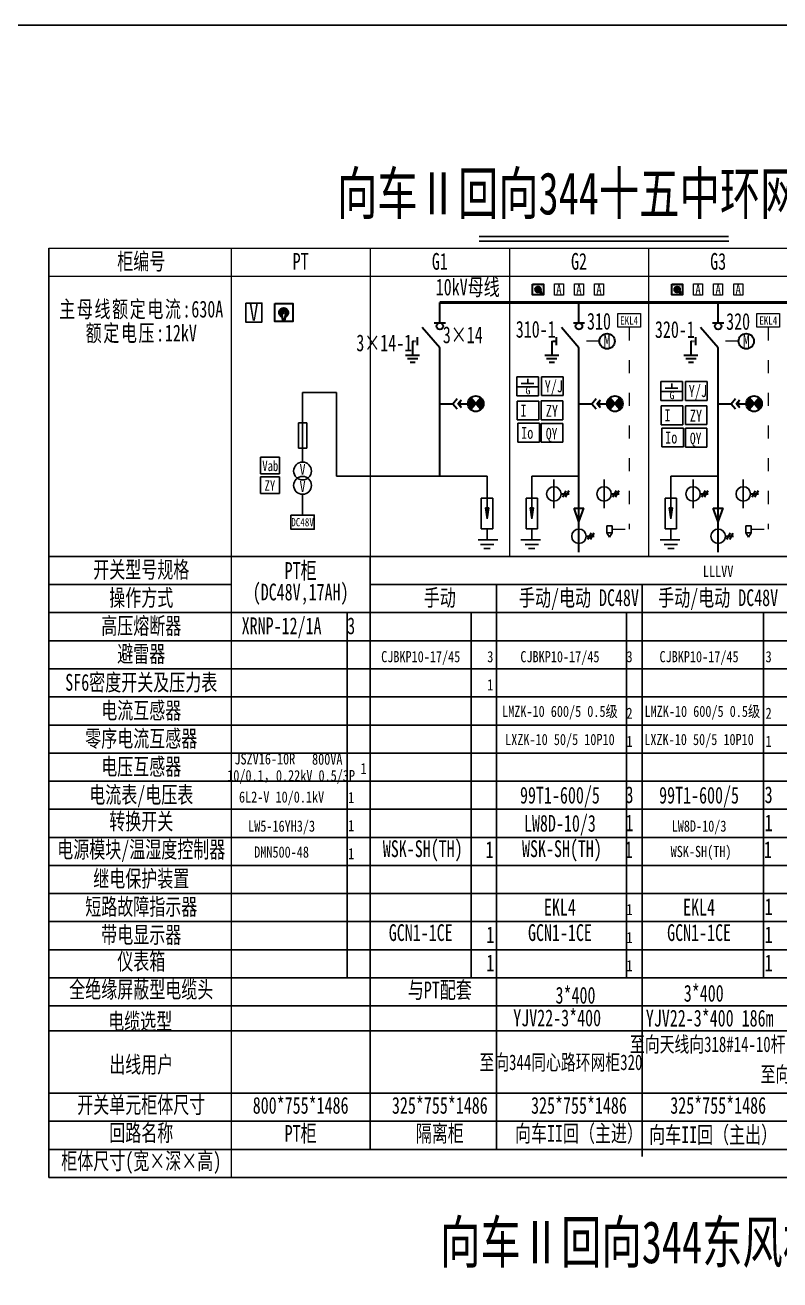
# Model space of a CAD drawing. Extents: x 613 to 1935, y 525 to 1195.
# Drawn here: x 1095.3 to 1256.1, y 928.2 to 1195.3 of the extents above; entities that cross this region are included whole.
import ezdxf
from ezdxf.enums import TextEntityAlignment as Align

# ---------------------------------------------------------------- set-up
doc = ezdxf.new("R2010")
doc.units = 0
doc.header["$LTSCALE"] = 0.774411
doc.linetypes.add('ACAD_ISO03W100', pattern=[30, 12, -18])
doc.linetypes.add('HIDDEN', pattern=[0.375, 0.25, -0.125])
doc.layers.get('0').update_dxf_attribs({"linetype": 'CONTINUOUS'})
for name, color, linetype in [('1', 7, 'CONTINUOUS'), ('2', 2, 'CONTINUOUS'), ('4', 6, 'CONTINUOUS'), ('TEXT', 3, 'CONTINUOUS')]:
    doc.layers.add(name, color=color, linetype=linetype)
for name, color, linetype, lineweight in [('粗实线', 7, 'CONTINUOUS', 30), ('细实线', 5, 'CONTINUOUS', 15), ('细室线', 4, 'CONTINUOUS', 9), ('虚线', 3, 'ACAD_ISO03W100', 15)]:
    doc.layers.add(name, color=color, linetype=linetype, lineweight=lineweight)
doc.styles.add('DXFS', font='', dxfattribs={"width": 0.7})
doc.styles.add('HZ', font='')
doc.styles.add('宋体', font='')
doc.styles.get('DXFS').set_extended_font_data('FangSong_GB2312')
doc.styles.get('HZ').set_extended_font_data('SimSun')
doc.styles.get('宋体').set_extended_font_data('SimSun')

# ---------------------------------------------------------------- blocks, each defined once
blk = doc.blocks.new('转换开关')
at = {"layer": '粗实线', "color": 0, "lineweight": 35}
for p, q in [((811715.2, -21652.7), (811740.9, -21669.7)), ((811728.1, -21639.8), (811744.9, -21665.3))]:
    blk.add_line(p, q, dxfattribs=at)
at = {"layer": '粗实线'}
blk.add_lwpolyline([(811687.3, -21611.9), (811756, -21611.9), (811756, -21680.6), (811687.3, -21680.6)], close=True, dxfattribs=at)
at = {"layer": '粗实线', "color": 0, "lineweight": 35}
blk.add_circle((811721.7, -21646.3), 2.53, dxfattribs=at)
for centre, radius, start, end in [((811721.7, -21646.3), 17.3, 334.48905, 295.40185), ((811721.7, -21646.3), 9.12, 21.78783, 248.01793), ((811743, -21667.6), 2.99, 223.98789, 49.96525)]:
    blk.add_arc(centre, radius, start, end, dxfattribs=at)
at = {"layer": '粗实线', "style": '宋体', "width": 0.8}
for s, p in [('就地', (811699, -21624.7)), ('远方', (811744.3, -21624.7))]:
    blk.add_text(s, height=8.26, dxfattribs=at).set_placement(p, align=Align.CENTER)
blk = doc.blocks.new('接地刀')
at = {"layer": '粗实线', "color": 0}
for p, q in [((15520.7, 53827.3), (15520.7, 53739.4)), ((15476.6, 53739.4), (15564.8, 53739.4)), ((15487.9, 53718.6), (15553.5, 53718.6)), ((15504.4, 53693.8), (15537.2, 53693.8))]:
    blk.add_line(p, q, dxfattribs=at)
at = {"layer": '粗实线', "color": 0, "linetype": 'HIDDEN'}
blk.add_line((15520.7, 53827.3), (15549.2, 53827.3), dxfattribs=at)
at = {"layer": '粗实线'}
blk.add_line((15549.2, 53852.9), (15549.2, 53801.7), dxfattribs=at)
blk = doc.blocks.new('带电显示器')
at = {"layer": '粗实线', "lineweight": -3}
blk.add_hatch(color=256, dxfattribs=at).paths.add_polyline_path([(15819.9, 53429.7), (15829.4, 53454.5), (15808.6, 53429.7), (15829.4, 53404.8)])
at = {"layer": '粗实线'}
h = blk.add_hatch(color=256, dxfattribs=at)
h.paths.add_polyline_path([(15955.4, 53467.6, -0.220516), (15972.9, 53429.7, -0.220516), (15955.4, 53391.7), (15923.2, 53429.7)])
h.paths.add_polyline_path([(15891.1, 53391.7, -0.220516), (15873.5, 53429.7, -0.220516), (15891.1, 53467.6), (15923.2, 53429.7)])
for p, q in [((15694.2, 53429.7), (15776.4, 53429.7)), ((15776.4, 53429.7), (15804.3, 53462.9)), ((15776.4, 53429.7), (15804.3, 53396.4)), ((15808.6, 53429.7), (15829.4, 53454.5)), ((15808.6, 53429.7), (15829.4, 53404.8)), ((15808.6, 53429.7), (15876.2, 53429.7)), ((15955.4, 53391.7), (15891.1, 53467.6)), ((15955.4, 53467.6), (15891.1, 53391.7))]:
    blk.add_line(p, q, dxfattribs=at)
at = {"layer": '粗实线', "lineweight": -3}
for p, q in [((15808.6, 53429.7), (15816.2, 53429.7)), ((15819.9, 53429.7), (15829.4, 53454.5)), ((15819.9, 53429.7), (15829.4, 53404.8))]:
    blk.add_line(p, q, dxfattribs=at)
at = {"layer": '粗实线'}
blk.add_circle((15923.2, 53429.7), 49.7, dxfattribs=at)

msp = doc.modelspace()

# ---------------------------------------------------------------- hatches: boundary and pattern name
at = {"layer": 'TEXT'}
for points in [[(1193.76, 1090.15), (1194.12, 1092.54), (1193.76, 1092.54), (1193.4, 1092.54)], [(1203.28, 1090.15), (1202.92, 1092.54), (1203.28, 1092.54), (1203.64, 1092.54)], [(1232.92, 1090.15), (1232.56, 1092.54), (1232.92, 1092.54), (1233.28, 1092.54)]]:
    msp.add_hatch(color=0, dxfattribs=at).paths.add_polyline_path(points)

# ---------------------------------------------------------------- linework, layer by layer
at = {"color": 0}
for p, q in [((1192.1, 1150.27), (1245.22, 1150.27)), ((1100.43, 1147.77), (1100.43, 949.98)), ((1204.71, 1120.4), (1200.11, 1120.4)), ((1200.11, 1120.4), (1200.11, 1116.39)), ((1202.43, 1119.98), (1202.43, 1118.98)), ((1204.71, 1116.39), (1204.71, 1120.4)), ((1205.34, 1120.41), (1205.34, 1116.4)), ((1209.94, 1120.41), (1205.34, 1120.41)), ((1209.94, 1116.4), (1209.94, 1120.41)), ((1235.4, 1119.39), (1230.79, 1119.39)), ((1230.79, 1119.39), (1230.79, 1115.38)), ((1235.4, 1115.38), (1235.4, 1119.39)), ((1236.02, 1119.39), (1236.02, 1115.38)), ((1240.62, 1119.39), (1236.02, 1119.39)), ((1240.62, 1115.38), (1240.62, 1119.39)), ((1154.46, 1117.08), (1161.67, 1117.08)), ((1154.46, 1117.08), (1154.46, 1102.26)), ((1161.67, 1117.08), (1161.67, 1099.23)), ((1204.71, 1118.29), (1200.11, 1118.29)), ((1201.04, 1118.98), (1203.7, 1118.98)), ((1235.4, 1117.27), (1230.79, 1117.27)), ((1231.72, 1117.96), (1234.38, 1117.96)), ((1233.12, 1118.96), (1233.12, 1117.96)), ((1200.11, 1116.39), (1204.71, 1116.39)), ((1200.17, 1115.25), (1200.17, 1111.24)), ((1204.77, 1115.25), (1200.17, 1115.25)), ((1204.77, 1111.24), (1204.77, 1115.25)), ((1205.32, 1115.28), (1205.32, 1111.27)), ((1209.93, 1115.28), (1205.32, 1115.28)), ((1205.34, 1116.4), (1209.94, 1116.4)), ((1209.93, 1111.27), (1209.93, 1115.28)), ((1230.79, 1115.38), (1235.4, 1115.38)), ((1230.85, 1114.23), (1230.85, 1110.22)), ((1235.45, 1114.23), (1230.85, 1114.23)), ((1235.45, 1110.22), (1235.45, 1114.23)), ((1236.01, 1114.26), (1236.01, 1110.25)), ((1240.61, 1114.26), (1236.01, 1114.26)), ((1236.02, 1115.38), (1240.62, 1115.38)), ((1240.61, 1110.25), (1240.61, 1114.26)), ((1200.17, 1111.24), (1204.77, 1111.24)), ((1205.32, 1111.27), (1209.93, 1111.27)), ((1200.33, 1110.51), (1200.33, 1106.5)), ((1204.93, 1110.51), (1200.33, 1110.51)), ((1204.93, 1106.5), (1204.93, 1110.51)), ((1230.85, 1110.22), (1235.45, 1110.22)), ((1231.01, 1109.49), (1231.01, 1105.48)), ((1235.61, 1109.49), (1231.01, 1109.49)), ((1235.61, 1105.48), (1235.61, 1109.49)), ((1236.01, 1110.25), (1240.61, 1110.25)), ((1200.33, 1106.5), (1204.93, 1106.5)), ((1145.52, 1103.29), (1145.52, 1099.77)), ((1149.56, 1103.29), (1145.52, 1103.29)), ((1149.56, 1099.77), (1149.56, 1103.29)), ((1231.01, 1105.48), (1235.61, 1105.48)), ((1145.52, 1099.77), (1149.56, 1099.77)), ((1145.52, 1099.12), (1145.52, 1095.6)), ((1149.56, 1099.12), (1145.52, 1099.12)), ((1149.56, 1095.6), (1149.56, 1099.12)), ((1161.67, 1099.23), (1183.7, 1099.23)), ((1145.52, 1095.6), (1149.56, 1095.6)), ((1195.18, 1084.75), (1192.34, 1084.75)), ((1201.86, 1084.75), (1204.7, 1084.75)), ((1231.5, 1084.75), (1234.34, 1084.75)), ((1100.43, 1082.17), (1139.23, 1082.17)), ((1139.23, 1082.17), (1168.88, 1082.17)), ((1168.88, 1082.17), (1168.88, 1076.19)), ((1168.88, 1082.17), (1198.52, 1082.17)), ((1194.44, 1083.9), (1193.09, 1083.9)), ((1198.52, 1082.17), (1228.16, 1082.17)), ((1202.6, 1083.9), (1203.95, 1083.9)), ((1228.16, 1082.17), (1257.81, 1082.17)), ((1232.25, 1083.9), (1233.6, 1083.9)), ((1100.43, 1076.19), (1139.23, 1076.19)), ((1168.88, 1076.19), (1198.52, 1076.19)), ((1168.88, 1076.19), (1168.88, 955.96)), ((1195.76, 1076.19), (1195.76, 955.96)), ((1198.52, 1076.19), (1228.16, 1076.19)), ((1226.83, 1076.19), (1226.83, 954.47)), ((1228.16, 1076.19), (1257.81, 1076.19)), ((1100.43, 1070.21), (1139.23, 1070.21)), ((1168.88, 1070.21), (1139.23, 1070.21)), ((1163.96, 1070.21), (1163.96, 992.48)), ((1168.88, 1070.21), (1198.52, 1070.21)), ((1190.39, 1070.21), (1190.39, 992.48)), ((1198.52, 1070.21), (1228.16, 1070.21)), ((1223.43, 1070.21), (1223.43, 992.48)), ((1228.16, 1070.21), (1257.81, 1070.21)), ((1252.66, 1070.21), (1252.66, 992.48)), ((1100.43, 1064.23), (1139.23, 1064.23)), ((1139.23, 1064.23), (1160.74, 1064.23)), ((1160.74, 1064.23), (1168.88, 1064.23)), ((1168.88, 1064.23), (1190.39, 1064.23)), ((1190.39, 1064.23), (1198.52, 1064.23)), ((1198.52, 1064.23), (1220.03, 1064.23)), ((1220.03, 1064.23), (1228.16, 1064.23)), ((1228.16, 1064.23), (1249.68, 1064.23)), ((1249.68, 1064.23), (1257.81, 1064.23)), ((1100.43, 1058.25), (1139.23, 1058.25)), ((1139.23, 1058.25), (1160.74, 1058.25)), ((1160.74, 1058.25), (1168.88, 1058.25)), ((1168.88, 1058.25), (1190.39, 1058.25)), ((1190.39, 1058.25), (1198.52, 1058.25)), ((1198.52, 1058.25), (1220.03, 1058.25)), ((1220.03, 1058.25), (1228.16, 1058.25)), ((1228.16, 1058.25), (1249.68, 1058.25)), ((1249.68, 1058.25), (1257.81, 1058.25)), ((1100.43, 1052.27), (1139.23, 1052.27)), ((1139.23, 1052.27), (1160.74, 1052.27)), ((1160.74, 1052.27), (1168.88, 1052.27)), ((1168.88, 1052.27), (1190.39, 1052.27)), ((1190.39, 1052.27), (1198.52, 1052.27)), ((1198.52, 1052.27), (1220.03, 1052.27)), ((1220.03, 1052.27), (1228.16, 1052.27)), ((1228.16, 1052.27), (1249.68, 1052.27)), ((1249.68, 1052.27), (1257.81, 1052.27)), ((1100.43, 1046.29), (1139.23, 1046.29)), ((1139.23, 1046.29), (1160.74, 1046.29)), ((1160.74, 1046.29), (1168.88, 1046.29)), ((1168.88, 1046.29), (1190.39, 1046.29)), ((1190.39, 1046.29), (1198.52, 1046.29)), ((1198.52, 1046.29), (1220.03, 1046.29)), ((1220.03, 1046.29), (1228.16, 1046.29)), ((1228.16, 1046.29), (1249.68, 1046.29)), ((1249.68, 1046.29), (1257.81, 1046.29)), ((1100.43, 1040.31), (1139.23, 1040.31)), ((1139.23, 1040.31), (1160.74, 1040.31)), ((1160.74, 1040.31), (1168.88, 1040.31)), ((1168.88, 1040.31), (1190.39, 1040.31)), ((1190.39, 1040.31), (1198.52, 1040.31)), ((1198.52, 1040.31), (1220.03, 1040.31)), ((1220.03, 1040.31), (1228.16, 1040.31)), ((1228.16, 1040.31), (1249.68, 1040.31)), ((1249.68, 1040.31), (1257.81, 1040.31)), ((1100.43, 1034.33), (1139.23, 1034.33)), ((1139.23, 1034.33), (1160.74, 1034.33)), ((1160.74, 1034.33), (1168.88, 1034.33)), ((1168.88, 1034.33), (1190.39, 1034.33)), ((1190.39, 1034.33), (1198.52, 1034.33)), ((1198.52, 1034.33), (1220.03, 1034.33)), ((1220.03, 1034.33), (1228.16, 1034.33)), ((1228.16, 1034.33), (1249.68, 1034.33)), ((1249.68, 1034.33), (1257.81, 1034.33)), ((1100.43, 1028.35), (1139.23, 1028.35)), ((1139.23, 1028.35), (1160.74, 1028.35)), ((1160.74, 1028.35), (1168.88, 1028.35)), ((1168.88, 1028.35), (1190.39, 1028.35)), ((1190.39, 1028.35), (1198.52, 1028.35)), ((1198.52, 1028.35), (1220.03, 1028.35)), ((1220.03, 1028.35), (1228.16, 1028.35)), ((1228.16, 1028.35), (1249.68, 1028.35)), ((1249.68, 1028.35), (1257.81, 1028.35)), ((1100.43, 1022.37), (1139.23, 1022.37)), ((1139.23, 1022.37), (1160.74, 1022.37)), ((1160.74, 1022.37), (1168.88, 1022.37)), ((1168.88, 1022.37), (1190.39, 1022.37)), ((1190.39, 1022.37), (1198.52, 1022.37)), ((1198.52, 1022.37), (1220.03, 1022.37)), ((1220.03, 1022.37), (1228.16, 1022.37)), ((1228.16, 1022.37), (1249.68, 1022.37)), ((1249.68, 1022.37), (1257.81, 1022.37)), ((1100.43, 1016.39), (1139.23, 1016.39)), ((1139.23, 1016.39), (1160.74, 1016.39)), ((1160.74, 1016.39), (1168.88, 1016.39)), ((1168.88, 1016.39), (1190.39, 1016.39)), ((1190.39, 1016.39), (1198.52, 1016.39)), ((1198.52, 1016.39), (1220.03, 1016.39)), ((1220.03, 1016.39), (1228.16, 1016.39)), ((1228.16, 1016.39), (1249.68, 1016.39)), ((1249.68, 1016.39), (1257.81, 1016.39)), ((1100.43, 1010.42), (1139.23, 1010.42)), ((1139.23, 1010.42), (1160.74, 1010.42)), ((1160.74, 1010.42), (1168.88, 1010.42)), ((1168.88, 1010.42), (1190.39, 1010.42)), ((1190.39, 1010.42), (1198.52, 1010.42)), ((1198.52, 1010.42), (1220.03, 1010.42)), ((1220.03, 1010.42), (1228.16, 1010.42)), ((1228.16, 1010.42), (1249.68, 1010.42)), ((1249.68, 1010.42), (1257.81, 1010.42)), ((1100.43, 1004.44), (1139.23, 1004.44)), ((1139.23, 1004.44), (1160.74, 1004.44)), ((1160.74, 1004.44), (1168.88, 1004.44)), ((1168.88, 1004.44), (1190.39, 1004.44)), ((1190.39, 1004.44), (1198.52, 1004.44)), ((1198.52, 1004.44), (1220.03, 1004.44)), ((1220.03, 1004.44), (1228.16, 1004.44)), ((1228.16, 1004.44), (1249.68, 1004.44)), ((1249.68, 1004.44), (1257.81, 1004.44)), ((1100.43, 998.46), (1139.23, 998.46)), ((1139.23, 998.46), (1160.74, 998.46)), ((1160.74, 998.46), (1168.88, 998.46)), ((1168.88, 998.46), (1190.39, 998.46)), ((1190.39, 998.46), (1198.52, 998.46)), ((1198.52, 998.46), (1220.03, 998.46)), ((1220.03, 998.46), (1228.16, 998.46)), ((1228.16, 998.46), (1249.68, 998.46)), ((1249.68, 998.46), (1257.81, 998.46)), ((1100.43, 992.48), (1139.23, 992.48)), ((1139.23, 992.48), (1160.74, 992.48)), ((1160.74, 992.48), (1168.88, 992.48)), ((1168.88, 992.48), (1190.39, 992.48)), ((1190.39, 992.48), (1198.52, 992.48)), ((1198.52, 992.48), (1220.03, 992.48)), ((1220.03, 992.48), (1228.16, 992.48)), ((1228.16, 992.48), (1249.68, 992.48)), ((1249.68, 992.48), (1257.81, 992.48)), ((1168.88, 961.94), (1100.43, 961.94)), ((1104.01, 961.94), (1317.1, 961.94)), ((1168.88, 961.94), (1198.52, 961.94)), ((1198.52, 961.94), (1228.16, 961.94)), ((1228.16, 961.94), (1257.81, 961.94)), ((1100.43, 955.96), (1139.23, 955.96)), ((1168.88, 955.96), (1139.23, 955.96)), ((1168.88, 955.96), (1198.52, 955.96)), ((1198.52, 955.96), (1228.16, 955.96)), ((1228.16, 955.96), (1257.81, 955.96)), ((1100.43, 949.98), (1139.23, 949.98)), ((1168.88, 949.98), (1139.23, 949.98)), ((1168.88, 949.98), (1198.52, 949.98)), ((1198.52, 949.98), (1228.16, 949.98)), ((1228.16, 949.98), (1257.81, 949.98))]:
    msp.add_line(p, q, dxfattribs=at)
at = {"color": 0, "linetype": 'ByBlock', "lineweight": -3}
for p, q in [((1205.32, 1110.49), (1205.32, 1106.48)), ((1209.93, 1110.49), (1205.32, 1110.49)), ((1209.93, 1106.48), (1209.93, 1110.49)), ((1236.01, 1109.47), (1236.01, 1105.46)), ((1240.61, 1109.47), (1236.01, 1109.47)), ((1240.61, 1105.46), (1240.61, 1109.47)), ((1205.32, 1106.48), (1209.93, 1106.48)), ((1236.01, 1105.46), (1240.61, 1105.46))]:
    msp.add_line(p, q, dxfattribs=at)
at = {"color": 0, "linetype": 'HIDDEN', "ltscale": 0.2}
for p, q in [((1213.34, 1092.42), (1213.34, 1099.23)), ((1242.99, 1092.42), (1242.99, 1099.23))]:
    msp.add_line(p, q, dxfattribs=at)
at = {"color": 0, "linetype": 'ByBlock', "ltscale": 0.2}
msp.add_line((1154.46, 1095.4), (1154.46, 1090.97), dxfattribs=at)
at = {"color": 0, "linetype": 'Continuous'}
for p, q in [((1195.65, 1085.7), (1191.87, 1085.7)), ((1193.76, 1085.7), (1196.05, 1085.7)), ((1203.28, 1085.7), (1200.99, 1085.7)), ((1201.39, 1085.7), (1205.17, 1085.7)), ((1232.92, 1085.7), (1230.63, 1085.7)), ((1231.03, 1085.7), (1234.81, 1085.7))]:
    msp.add_line(p, q, dxfattribs=at)
msp.add_lwpolyline([(612.61, 1195.28), (1376.77, 1195.28), (1376.77, 524.67), (612.61, 524.67)], close=True, dxfattribs=at)
at = {"color": 0, "const_width": 0.377}
msp.add_lwpolyline([(1192.04, 1149.3), (1245.28, 1149.3)], dxfattribs=at)
at = {"color": 0}
msp.add_lwpolyline([(1142.34, 1136.1), (1145.79, 1136.1), (1145.79, 1132.07), (1142.34, 1132.07)], close=True, dxfattribs=at)
at = {"color": 0, "linetype": 'ByBlock', "ltscale": 0.2}
msp.add_lwpolyline([(1151.98, 1090.97), (1156.94, 1090.97), (1156.94, 1087.96), (1151.98, 1087.96)], close=True, dxfattribs=at)
at = {"color": 0}
for points in [[(1100.43, 986.5), (1317.1, 986.5)], [(1100.43, 981.16), (1317.1, 981.16)], [(1100.43, 967.92), (1317.1, 967.92)]]:
    msp.add_lwpolyline(points, dxfattribs=at)
at = {"layer": '1', "color": 0, "ltscale": 1000}
for p, q in [((1219.26, 1088.72), (1220.38, 1088.72)), ((1219.26, 1087.2), (1219.26, 1088.72)), ((1220.38, 1087.2), (1219.26, 1087.2)), ((1219.26, 1087.2), (1219.82, 1086.3)), ((1219.82, 1086.3), (1220.38, 1087.2)), ((1220.38, 1088.72), (1220.38, 1087.2)), ((1248.9, 1088.72), (1250.02, 1088.72)), ((1248.9, 1087.2), (1248.9, 1088.72)), ((1250.02, 1087.2), (1248.9, 1087.2)), ((1248.9, 1087.2), (1249.46, 1086.3)), ((1249.46, 1086.3), (1250.02, 1087.2)), ((1250.02, 1088.72), (1250.02, 1087.2))]:
    msp.add_line(p, q, dxfattribs=at)
at = {"layer": '4', "color": 0, "linetype": 'Continuous'}
for p, q in [((1153.56, 1110.58), (1154.46, 1110.58)), ((1153.56, 1105.19), (1153.56, 1110.58)), ((1155.36, 1110.58), (1154.46, 1110.58)), ((1155.36, 1105.19), (1155.36, 1110.58)), ((1154.46, 1105.19), (1153.56, 1105.19)), ((1154.46, 1105.19), (1155.36, 1105.19))]:
    msp.add_line(p, q, dxfattribs=at)
for centre in [(1154.46, 1100.36), (1154.46, 1097.3)]:
    msp.add_circle(centre, 1.9, dxfattribs=at)
at = {"layer": 'TEXT', "color": 0}
for p, q in [((1183.7, 1099.23), (1193.76, 1099.23)), ((1193.76, 1099.23), (1193.76, 1091.35)), ((1203.28, 1099.23), (1203.28, 1091.35)), ((1213.34, 1099.23), (1203.28, 1099.23)), ((1232.92, 1099.23), (1232.92, 1091.35)), ((1242.99, 1099.23), (1232.92, 1099.23)), ((1192.54, 1088.02), (1192.54, 1094.61)), ((1192.54, 1094.61), (1194.98, 1094.61)), ((1193.76, 1090.15), (1193.4, 1092.54)), ((1193.76, 1092.54), (1193.4, 1092.54)), ((1194.12, 1092.54), (1193.76, 1090.15)), ((1193.76, 1092.54), (1194.12, 1092.54)), ((1194.98, 1094.61), (1194.98, 1088.02)), ((1204.5, 1094.61), (1202.06, 1094.61)), ((1202.06, 1094.61), (1202.06, 1088.02)), ((1203.28, 1092.54), (1202.92, 1092.54)), ((1202.92, 1092.54), (1203.28, 1090.15)), ((1203.28, 1092.54), (1203.64, 1092.54)), ((1203.28, 1090.15), (1203.64, 1092.54)), ((1204.5, 1088.02), (1204.5, 1094.61)), ((1234.14, 1094.61), (1231.7, 1094.61)), ((1231.7, 1094.61), (1231.7, 1088.02)), ((1232.92, 1092.54), (1232.56, 1092.54)), ((1232.56, 1092.54), (1232.92, 1090.15)), ((1232.92, 1092.54), (1233.28, 1092.54)), ((1232.92, 1090.15), (1233.28, 1092.54)), ((1234.14, 1088.02), (1234.14, 1094.61)), ((1194.98, 1088.02), (1192.54, 1088.02)), ((1193.76, 1088.02), (1193.76, 1085.7)), ((1202.06, 1088.02), (1204.5, 1088.02)), ((1203.28, 1088.02), (1203.28, 1085.7)), ((1231.7, 1088.02), (1234.14, 1088.02)), ((1232.92, 1088.02), (1232.92, 1085.7))]:
    msp.add_line(p, q, dxfattribs=at)
at = {"layer": '粗实线', "color": 0}
for p, q in [((1183.7, 1131.9), (1183.7, 1136.23)), ((1213.34, 1131.9), (1213.34, 1136.23)), ((1242.99, 1131.9), (1242.99, 1136.23)), ((1242.99, 1131.9), (1242.99, 1136.23)), ((1183.7, 1126.6), (1179.95, 1130.89)), ((1182.51, 1131.9), (1184.88, 1131.9)), ((1213.34, 1126.6), (1209.59, 1130.89)), ((1212.16, 1131.9), (1214.53, 1131.9)), ((1242.99, 1126.6), (1239.24, 1130.89)), ((1241.8, 1131.9), (1244.17, 1131.9)), ((1183.7, 1099.23), (1183.7, 1126.6)), ((1213.34, 1083.07), (1213.34, 1126.6)), ((1242.99, 1083.07), (1242.99, 1126.6)), ((1212.29, 1092.42), (1214.39, 1092.42)), ((1213.34, 1089.52), (1212.29, 1092.42)), ((1213.34, 1089.52), (1214.39, 1092.42)), ((1242.99, 1089.52), (1241.93, 1092.42)), ((1241.93, 1092.42), (1244.04, 1092.42)), ((1242.99, 1089.52), (1244.04, 1092.42))]:
    msp.add_line(p, q, dxfattribs=at)
at = {"layer": '粗实线', "color": 0, "lineweight": 35}
for p, q in [((1149.94, 1134.08), (1150.28, 1132.4)), ((1150.96, 1134.08), (1150.61, 1132.42))]:
    msp.add_line(p, q, dxfattribs=at)
at = {"layer": '粗实线', "color": 0, "lineweight": -3}
for p, q in [((1207.99, 1092.42), (1207.99, 1098.53)), ((1218.69, 1092.42), (1218.69, 1098.53)), ((1237.64, 1092.42), (1237.64, 1098.53)), ((1248.33, 1092.42), (1248.33, 1098.53)), ((1213.34, 1083.41), (1213.34, 1089.52)), ((1242.99, 1083.41), (1242.99, 1089.52))]:
    msp.add_line(p, q, dxfattribs=at)
at = {"layer": '粗实线', "color": 0, "linetype": 'ByBlock', "ltscale": 0.2}
for p, q in [((1209.54, 1095.47), (1211.24, 1095.47)), ((1210.56, 1096.13), (1209.8, 1094.81)), ((1211.15, 1096.13), (1210.39, 1094.81)), ((1220.23, 1095.47), (1221.93, 1095.47)), ((1221.25, 1096.13), (1220.49, 1094.81)), ((1221.85, 1096.13), (1221.08, 1094.81)), ((1239.18, 1095.47), (1240.88, 1095.47)), ((1240.2, 1096.13), (1239.44, 1094.81)), ((1240.8, 1096.13), (1240.04, 1094.81)), ((1249.87, 1095.47), (1251.58, 1095.47)), ((1250.9, 1096.13), (1250.13, 1094.81)), ((1251.49, 1096.13), (1250.73, 1094.81)), ((1215.91, 1087.13), (1215.14, 1085.81)), ((1216.5, 1087.13), (1215.74, 1085.81)), ((1245.55, 1087.13), (1244.79, 1085.81)), ((1246.15, 1087.13), (1245.38, 1085.81)), ((1214.88, 1086.47), (1216.59, 1086.47)), ((1244.53, 1086.47), (1246.23, 1086.47))]:
    msp.add_line(p, q, dxfattribs=at)
at = {"layer": '粗实线', "color": 0}
msp.add_lwpolyline([(1148.54, 1136), (1152.36, 1136), (1152.36, 1132.17), (1148.54, 1132.17)], close=True, dxfattribs=at)
at = {"layer": '粗实线', "color": 0, "const_width": 0.663}
for points in [[(1183.7, 1136.23), (1198.52, 1136.23)], [(1198.52, 1136.23), (1228.16, 1136.23)], [(1228.16, 1136.23), (1257.81, 1136.23)]]:
    msp.add_lwpolyline(points, dxfattribs=at)
at = {"layer": '粗实线', "color": 0, "lineweight": 35}
msp.add_circle((1150.45, 1134.08), 0.141, dxfattribs=at)
at = {"layer": '粗实线', "color": 0}
for centre, radius in [((1183.7, 1131.19), 0.711), ((1213.34, 1131.19), 0.711), ((1242.99, 1131.19), 0.711), ((1219.33, 1127.98), 1.63), ((1248.98, 1127.98), 1.63)]:
    msp.add_circle(centre, radius, dxfattribs=at)
at = {"layer": '粗实线', "color": 0, "lineweight": -3}
for centre in [(1207.99, 1095.47), (1218.69, 1095.47), (1237.64, 1095.47), (1248.33, 1095.47), (1213.34, 1086.47), (1242.99, 1086.47)]:
    msp.add_circle(centre, 1.54, dxfattribs=at)
at = {"layer": '粗实线', "color": 0, "lineweight": 35}
for centre, radius, start, end in [((1150.45, 1134.08), 0.963, 289.4891, 250.4018), ((1150.45, 1134.08), 0.508, 336.7878, 203.0179), ((1150.45, 1132.4), 0.167, 178.9879, 4.9653)]:
    msp.add_arc(centre, radius, start, end, dxfattribs=at)
at = {"layer": '细实线', "color": 0}
for p, q in [((1100.43, 1147.77), (1139.23, 1147.77)), ((1139.23, 1147.77), (1168.88, 1147.77)), ((1139.23, 1147.77), (1139.23, 949.98)), ((1168.88, 1147.77), (1198.52, 1147.77)), ((1168.88, 1147.77), (1168.88, 1082.17)), ((1198.52, 1147.77), (1228.16, 1147.77)), ((1198.52, 1147.77), (1198.52, 1082.17)), ((1228.16, 1147.77), (1257.81, 1147.77)), ((1228.16, 1147.77), (1228.16, 1082.17)), ((1100.43, 1141.8), (1139.23, 1141.8)), ((1139.23, 1141.8), (1168.88, 1141.8)), ((1168.88, 1141.8), (1198.52, 1141.8)), ((1198.52, 1141.8), (1228.16, 1141.8)), ((1228.16, 1141.8), (1257.81, 1141.8))]:
    msp.add_line(p, q, dxfattribs=at)
for points in [[(1208.11, 1140.22), (1210.03, 1140.22), (1210.03, 1137.81), (1208.11, 1137.81)], [(1212.38, 1140.22), (1214.3, 1140.22), (1214.3, 1137.81), (1212.38, 1137.81)], [(1216.66, 1140.22), (1218.57, 1140.22), (1218.57, 1137.81), (1216.66, 1137.81)], [(1237.75, 1140.22), (1239.67, 1140.22), (1239.67, 1137.81), (1237.75, 1137.81)], [(1242.03, 1140.22), (1243.94, 1140.22), (1243.94, 1137.81), (1242.03, 1137.81)], [(1246.3, 1140.22), (1248.22, 1140.22), (1248.22, 1137.81), (1246.3, 1137.81)]]:
    msp.add_lwpolyline(points, close=True, dxfattribs=at)
at = {"layer": '细室线', "color": 0}
for points in [[(1221.6, 1133.86), (1226.45, 1133.86), (1226.45, 1130.96), (1221.6, 1130.96)], [(1251.25, 1133.86), (1256.09, 1133.86), (1256.09, 1130.96), (1251.25, 1130.96)]]:
    msp.add_lwpolyline(points, close=True, dxfattribs=at)
at = {"layer": '虚线', "color": 0, "linetype": 'ACAD_ISO03W100', "ltscale": 0.3}
for p, q in [((1224.02, 1130.96), (1224.02, 1087.96)), ((1253.67, 1130.96), (1253.67, 1087.96)), ((1217.7, 1127.98), (1212.14, 1127.98)), ((1247.35, 1127.98), (1241.78, 1127.98)), ((1220.38, 1087.96), (1224.02, 1087.96)), ((1250.02, 1087.96), (1253.67, 1087.96))]:
    msp.add_line(p, q, dxfattribs=at)

# ---------------------------------------------------------------- block references
at = {"color": 0, "xscale": 0.03341960262961743, "yscale": 0.03341960262961743, "zscale": 0.03341960262965353}
msp.add_blockref('转换开关', (-25922.81, 1862.42), dxfattribs=at)
at = {"color": 0, "linetype": 'ByBlock', "xscale": 0.03341960262961743, "yscale": 0.03341960262961743, "zscale": 0.03341960262965353}
msp.add_blockref('转换开关', (-25893.17, 1862.42), dxfattribs=at)
at = {"layer": '粗实线', "color": 0, "xscale": 0.03341960262961743, "yscale": 0.03341960262961743, "zscale": 0.03341960262965353}
for name, p in [('接地刀', (659.2, -670.91)), ('接地刀', (688.85, -670.91)), ('接地刀', (718.49, -670.91)), ('带电显示器', (659.2, -670.91)), ('带电显示器', (688.85, -670.91)), ('带电显示器', (718.49, -670.91))]:
    msp.add_blockref(name, p, dxfattribs=at)

# ---------------------------------------------------------------- texts
at = {"color": 0, "style": 'HZ'}
for s, height, width, p in [('柜编号', 3.572, 0.7, (1120.1, 1143.2)), ('PT', 3.572, 0.7, (1154.05, 1143.2)), ('G1', 3.572, 0.7, (1183.7, 1143.2)), ('G2', 3.572, 0.7, (1213.34, 1143.2)), ('G3', 3.572, 0.7, (1242.99, 1143.2)), ('10kV母线', 3.572, 0.7, (1189.64, 1137.74)), ('A', 2.11, 0.8, (1209.07, 1137.98)), ('A', 2.11, 0.8, (1213.34, 1137.98)), ('A', 2.11, 0.8, (1217.61, 1137.98)), ('A', 2.11, 0.8, (1238.71, 1137.98)), ('A', 2.11, 0.8, (1242.99, 1137.98)), ('A', 2.11, 0.8, (1247.26, 1137.98)), ('V', 3.57, 0.8, (1144.07, 1132.35)), ('310', 3.572, 0.7, (1217.6, 1130.46)), ('320', 3.572, 0.7, (1247.24, 1130.42)), ('3×14', 3.572, 0.7, (1188.59, 1127.57)), ('310-1', 3.572, 0.7, (1204.13, 1128.75)), ('320-1', 3.572, 0.7, (1233.77, 1128.7)), ('3×14-1', 3.572, 0.7, (1171.86, 1125.85)), ('开关型号规格', 3.572, 0.7, (1120.1, 1077.59)), ('PT柜', 3.572, 0.7, (1154.05, 1077.39)), ('LLLVV', 2.381, 0.8, (1242.99, 1077.8)), ('(DC48V,17AH)', 3.5721, 0.7, (1154.05, 1072.82)), ('操作方式', 3.572, 0.7, (1120.1, 1071.61)), ('手动', 3.572, 0.7, (1183.7, 1071.61)), ('手动/电动 DC48V', 3.5721, 0.7, (1213.34, 1071.61)), ('手动/电动 DC48V', 3.5721, 0.7, (1242.99, 1071.61)), ('高压熔断器', 3.572, 0.7, (1120.1, 1065.63)), ('XRNP-12/1A', 3.572, 0.7, (1149.99, 1065.63)), ('3', 3.57, 0.7, (1164.81, 1065.63)), ('避雷器', 3.572, 0.7, (1120.1, 1059.65)), ('CJBKP10-17/45', 2.3814, 0.8, (1179.63, 1059.65)), ('3', 2.38, 0.8, (1194.45, 1059.65)), ('CJBKP10-17/45', 2.3814, 0.8, (1209.28, 1059.65)), ('3', 2.38, 0.8, (1224.1, 1059.65)), ('CJBKP10-17/45', 2.3814, 0.8, (1238.92, 1059.65)), ('3', 2.38, 0.8, (1253.74, 1059.65)), ('SF6密度开关及压力表', 3.5721, 0.7, (1120.1, 1053.59)), ('1', 2.38, 0.8, (1194.45, 1053.67)), ('电流互感器', 3.572, 0.7, (1120.1, 1047.61)), ('LMZK-10 600/5 0.5级', 2.3814, 0.8, (1209.28, 1048.01)), ('2', 2.38, 0.8, (1224.1, 1047.61)), ('LMZK-10 600/5 0.5级', 2.3814, 0.8, (1239.62, 1048.01)), ('2', 2.38, 0.8, (1253.74, 1047.61)), ('零序电流互感器', 3.572, 0.7, (1120.1, 1041.63)), ('LXZK-10 50/5 10P10', 2.3814, 0.8, (1209.28, 1042.03)), ('LXZK-10 50/5 10P10', 2.3814, 0.8, (1238.92, 1042.03)), ('1', 2.38, 0.8, (1224.1, 1041.63)), ('1', 2.38, 0.8, (1253.74, 1041.63)), ('电压互感器', 3.572, 0.7, (1120.1, 1035.65)), ('JSZV16-10R ', 2.3814, 0.8, (1147.07, 1037.9)), ('800VA', 2.381, 0.8, (1159.72, 1037.84)), ('10/0.1，0.22kV 0.5/3P', 2.3814, 0.8, (1152.02, 1034.33)), ('1', 2.38, 0.8, (1167.48, 1035.83)), ('电流表/电压表', 3.572, 0.7, (1120.1, 1029.67)), ('6L2-V 10/0.1kV', 2.3814, 0.8, (1149.99, 1029.78)), ('1', 2.38, 0.8, (1164.81, 1029.67)), ('99T1-600/5', 3.572, 0.7, (1209.28, 1029.57)), ('3', 3.57, 0.7, (1224.1, 1029.67)), ('99T1-600/5', 3.572, 0.7, (1238.92, 1029.57)), ('3', 3.57, 0.7, (1253.74, 1029.67)), ('转换开关', 3.572, 0.7, (1120.1, 1024)), ('LW5-16YH3/3', 2.3814, 0.8, (1149.99, 1023.59)), ('1', 2.38, 0.8, (1164.81, 1023.69)), ('LW8D-10/3', 3.572, 0.7, (1209.28, 1023.59)), ('1', 3.57, 0.7, (1224.1, 1023.69)), ('LW8D-10/3', 2.381, 0.8, (1238.92, 1023.59)), ('1', 3.57, 0.7, (1253.74, 1023.69)), ('电源模块/温湿度控制器', 3.5721, 0.7, (1120.1, 1018.02)), ('DMN500-48', 2.381, 0.8, (1149.99, 1018.06)), ('WSK-SH(TH)', 3.572, 0.7, (1180.06, 1018.18)), ('1', 3.57, 0.7, (1194.29, 1017.98)), ('WSK-SH(TH)', 3.572, 0.7, (1209.71, 1018.18)), ('1', 3.57, 0.7, (1223.94, 1017.98)), ('WSK-SH(TH)', 2.381, 0.8, (1239.35, 1018.18)), ('1', 3.57, 0.7, (1253.58, 1017.98)), ('1', 2.38, 0.8, (1164.81, 1017.71)), ('继电保护装置', 3.572, 0.7, (1120.1, 1011.82)), ('短路故障指示器', 3.572, 0.7, (1120.1, 1005.84)), ('EKL4', 3.572, 0.7, (1209.28, 1005.73)), ('1', 2.38, 0.8, (1224.1, 1005.84)), ('EKL4', 3.572, 0.7, (1238.92, 1005.73)), ('1', 3.57, 0.7, (1253.74, 1005.84)), ('带电显示器', 3.572, 0.7, (1120.1, 999.86)), ('GCN1-1CE', 3.572, 0.7, (1179.63, 1000.32)), ('1', 3.57, 0.7, (1194.45, 999.86)), ('GCN1-1CE', 3.572, 0.7, (1209.28, 1000.32)), ('1', 2.38, 0.8, (1224.1, 999.86)), ('GCN1-1CE', 3.572, 0.7, (1238.92, 1000.32)), ('1', 3.57, 0.7, (1253.74, 999.86)), ('仪表箱', 3.572, 0.7, (1120.1, 994.18)), ('1', 3.57, 0.7, (1194.45, 993.88)), ('1', 3.57, 0.7, (1253.74, 993.88)), ('1', 2.38, 0.8, (1224.1, 993.88)), ('全绝缘屏蔽型电缆头', 3.572, 0.7, (1120.1, 988.21)), ('与PT配套', 3.572, 0.7, (1183.7, 988.11)), ('3*400', 3.572, 0.7, (1239.92, 987.41)), ('3*400', 3.572, 0.7, (1212.6, 986.99)), ('开关单元柜体尺寸', 3.572, 0.7, (1120.1, 963.65)), ('800*755*1486', 3.5721, 0.7, (1154.05, 963.55)), ('325*755*1486', 3.5721, 0.7, (1183.7, 963.55)), ('325*755*1486', 3.5721, 0.7, (1213.34, 963.55)), ('325*755*1486', 3.5721, 0.7, (1242.99, 963.55)), ('回路名称', 3.572, 0.7, (1120.1, 957.67)), ('PT柜', 3.572, 0.7, (1154.05, 957.57)), ('隔离柜', 3.572, 0.7, (1183.7, 957.57)), ('向车II回（主进）', 3.572, 0.7, (1213.34, 957.57)), ('向车II回（主出）', 3.572, 0.7, (1241.92, 957.29)), ('柜体尺寸(宽×深×高)', 3.5721, 0.7, (1120.1, 951.69))]:
    msp.add_text(s, height=height, dxfattribs=dict(at, width=width)).set_placement(p, align=Align.CENTER)
for s, height, width, p in [('EKL4', 1.749, 0.8, (1222.12, 1131.52)), ('EKL4', 1.749, 0.8, (1251.76, 1131.52)), ('Y/J', 2.534, 0.75, (1206.04, 1117.12)), ('Y/J', 2.534, 0.75, (1236.72, 1116.11)), ('I', 2.53, 0.75, (1200.86, 1111.96)), ('ZY', 2.534, 0.75, (1206.29, 1111.91)), ('I', 2.53, 0.75, (1231.55, 1110.95)), ('ZY', 2.534, 0.75, (1236.97, 1110.89)), ('Io', 2.534, 0.75, (1201.03, 1107.22)), ('Io', 2.534, 0.75, (1231.71, 1106.21)), ('Vab', 2.223, 0.75, (1145.88, 1100.34)), ('ZY', 2.223, 0.75, (1146.37, 1096.16)), ('YJV22-3*400', 3.5721, 0.7, (1199.34, 982.17)), ('YJV22-3*400 186m', 3.5721, 0.7, (1227.58, 982.11)), ('电缆选型', 3.572, 0.7, (1113.06, 981.43)), ('至向天线向318#14-10杆', 3.3075, 0.7, (1224.21, 976.68)), ('出线用户', 3.572, 0.7, (1113.27, 972.25)), ('至向344同心路环网柜320', 3.3075, 0.7, (1192.13, 972.85)), ('至向344东风村7栋分接箱310', 3.3075, 0.7, (1252.03, 970.31))]:
    msp.add_text(s, height=height, dxfattribs=dict(at, width=width)).set_placement(p)
for p in [(1201.93, 1116.68), (1232.61, 1115.66)]:
    msp.add_text('G', height=1.58, dxfattribs=at).set_placement(p)
at = {"color": 0, "linetype": 'ByBlock', "lineweight": -3, "style": 'HZ', "width": 0.75}
for p in [(1206.29, 1107.12), (1236.97, 1106.1)]:
    msp.add_text('QY', height=2.414, dxfattribs=at).set_placement(p)
at = {"color": 0, "char_height": 3.5721, "attachment_point": 5, "style": 'DXFS'}
for s, insert in [('{\\T1.1;主母线额定电流:}630A', (1120.1, 1134.62)), ('{\\T1.1;额定电压:}12kV', (1120.1, 1129.53))]:
    msp.add_mtext(s, dxfattribs=dict(at, insert=insert))
at = {"layer": '2', "color": 0, "linetype": 'Continuous', "style": 'HZ', "width": 0.7}
for s, p in [('向车Ⅱ回向344十五中环网柜', (1161.78, 1154.97, 65.38)), ('向车Ⅱ回向344东风村7栋分接箱', (1183.76, 931.73, 65.38))]:
    msp.add_text(s, height=8.9974, dxfattribs=at).set_placement(p)
at = {"layer": '粗实线', "color": 0, "style": 'HZ', "width": 0.8}
for s, height, p in [('M', 2.73, (1219.33, 1126.61)), ('M', 2.73, (1248.98, 1126.61)), ('V', 2.3, (1154.46, 1099.55)), ('V', 2.3, (1154.46, 1095.9)), ('DC48V', 1.767, (1154.46, 1088.58))]:
    msp.add_text(s, height=height, dxfattribs=at).set_placement(p, align=Align.CENTER)

doc.saveas('drawing.dxf')
